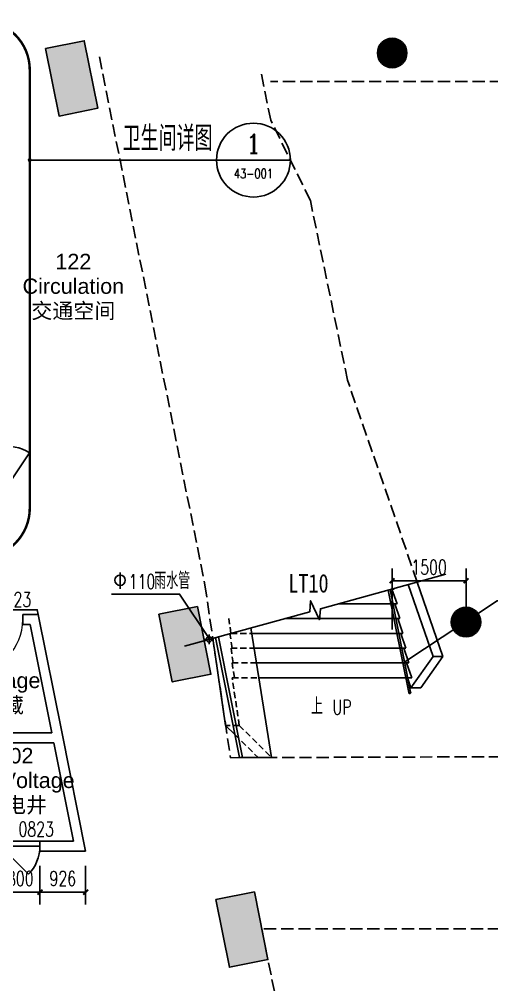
# Model space of a CAD drawing. Header units: inches. Extents: x -97096 to 280004, y -37912 to 97116.
# Drawn here: x -12070 to -2479, y 5089 to 24684 of the extents above; entities that cross this region are included whole.
import ezdxf
from ezdxf import colors
from ezdxf.entities.mleader import LeaderData, LeaderLine
from ezdxf.enums import TextEntityAlignment as Align
from ezdxf.math import Vec2, Vec3
from ezdxf.xclip import XClip

# ---------------------------------------------------------------- set-up
doc = ezdxf.new("R2010")
doc.units = ezdxf.units.IN
doc.header["$LTSCALE"] = 1000
doc.header["$MEASUREMENT"] = 0
doc.header["$XCLIPFRAME"] = 0
doc.linetypes.add('510I-02-CentralForum-00$0$HIDDEN2', pattern=[0.1875, 0.125, -0.0625])
doc.linetypes.add('DASH', pattern=[0.35, 0.25, -0.1])
for name, color, linetype in [('510I-02-CentralForum-00$0$PUB_HATCH', 8, 'Continuous'), ('A-DETL-NOTE', 1, 'Continuous'), ('COLUMN', 2, 'Continuous'), ('DIM_IDEN', 3, 'Continuous'), ('DIM_SYMB', 3, 'Continuous'), ('DOOR_FIRE', 4, 'Continuous'), ('DOOR_FIRE_TEXT', 7, 'Continuous'), ('PIPE', 3, 'Continuous'), ('PUB_DIM', 3, 'Continuous'), ('PUB_HATCH', 253, 'Continuous'), ('PUB_TEXT', 7, 'Continuous'), ('SPACE', 7, 'Continuous'), ('STAIR', 3, 'Continuous'), ('SURFACE', 6, 'Continuous'), ('SURFACE-INT', 62, 'Continuous'), ('WALL', 2, 'Continuous')]:
    doc.layers.add(name, color=color, linetype=linetype)
doc.styles.add('510p-01$0$Arial_2', font='arial.ttf', dxfattribs={"height": 6.392964071856287})
doc.styles.add('510p-01$0$Standard', font='gbenor.shx', dxfattribs={"bigfont": 'gbcbig.shx'})
doc.styles.add('_TCH_DIM', font='SIMPLEX', dxfattribs={"bigfont": 'GBCBIG'})
doc.styles.add('_TCH_DIM_T3', font='SIMPLEX', dxfattribs={"width": 0.7058823529411765, "bigfont": 'GBCBIG'})
doc.styles.add('_TCH_LABEL', font='COMPLEX', dxfattribs={"bigfont": 'GBCBIG'})
doc.styles.add('_TCH_WINDOW', font='SIMPLEX', dxfattribs={"bigfont": 'GBCBIG'})
doc.styles.add('DIMHT', font='', dxfattribs={"width": 0.8})
doc.styles.get('DIMHT').set_extended_font_data('SimHei')
doc.dimstyles.new('_TCH_ARCH&&100', dxfattribs={"dimtxt": 297.5, "dimasz": 100, "dimexe": 250, "dimexo": 300, "dimgap": 126.25, "dimtad": 1, "dimdec": 0, "dimzin": 0, "dimdsep": 46, "dimtxsty": '_TCH_DIM_T3', "dimblk": 'ARCHTICK', "dimcen": 0.09, "dimclrt": 7, "dimazin": 2, "dimtfac": 1, "dimtdec": 0, "dimtix": 1, "dimtmove": 2, "dimatfit": 3, "dimfxl": 1, "dimtolj": 1, "dimtzin": 0, "dimarcsym": 0})

# ---------------------------------------------------------------- blocks, each defined once
blk = doc.blocks.new('510p-01$0$_Dot')
at = {"color": 0, "linetype": 'ByBlock', "lineweight": -2}
blk.add_line((-0.5, 0), (-1, 0), dxfattribs=at)
at = {"color": 0, "linetype": 'ByBlock', "const_width": 0.5}
blk.add_lwpolyline([(-0.25, 0, 1), (0.25, 0, 1)], format="xyb", close=True, dxfattribs=at)
blk = doc.blocks.new('510p-01$0$material tag')
blk = doc.blocks.new('510I-02-CentralForum-00$0$_FZH')
blk.add_lwpolyline([(-0.5, -0.5), (0.5, -0.5), (0.5, 0.5), (-0.5, 0.5)], close=True)
at = {"layer": '510I-02-CentralForum-00$0$PUB_HATCH'}
blk.add_solid([(-0.5, -0.5), (0.5, -0.5), (-0.5, 0.5), (0.5, 0.5)], dxfattribs=at)
blk = doc.blocks.new('510I-02-CentralForum-00$0$entry stair')
at = {"layer": 'STAIR'}
for p, q in [((360592.7149467359, 21902.62442738297), (360919.4317457471, 21902.62556864087)), ((360592.7149467359, 21902.62442738297), (363437.2563407007, 7682.6381983465)), ((360653.9035884645, 21902.62464112166), (363498.4450252764, 7682.638197890123)), ((360919.4317457471, 21902.62556864087), (360977.0141658841, 21602.62354255597)), ((365033.9502280268, 14792.26198547301), (363615.722447429, 21898.72068091922)), ((365072.3169909132, 14804.39822073519), (363654.9489234978, 21906.54906358911)), ((360977.0141658841, 21602.62354255597), (363873.7923319271, 21602.6358885473)), ((361031.4749066516, 21602.67405726481), (361089.0622361161, 21302.64645378654)), ((363857.1040477891, 21302.35872892521), (363753.3501513739, 21602.63761476658)), ((363873.792331927, 21602.6358885473), (364207.8773408644, 19938.33408703492)), ((364026.7846019346, 21602.63588854731), (363873.7923319271, 21602.6358885473)), ((364006.7110186077, 21702.63588854731), (364026.7846019346, 21602.63588854731)), ((365206.7111211468, 21702.63537749726), (364006.7111213852, 21702.63537654359)), ((364026.7846019346, 21602.63588854731), (364087.0053516536, 21302.63588985098)), ((361089.0564273465, 21302.67671723562), (363857.1040477891, 21302.35872892521)), ((361143.5382724687, 21302.66779830027), (361201.1016982619, 21002.658860379)), ((363916.8753106733, 21002.63180402897), (363813.2174738188, 21302.632679502)), ((363916.8720651407, 21002.64119676732), (361201.1008096476, 21002.66349165728)), ((361255.5881611391, 21002.66127373744), (361313.1691689874, 20702.6321914174)), ((363976.8449311991, 20702.33080295704), (363873.0845181484, 21002.62854913853)), ((361313.1628726937, 20702.66499860957), (363976.8449311991, 20702.33080295704)), ((361367.6487347766, 20702.65550257731), (361425.2237079778, 20402.64648269062)), ((363932.9524881382, 20702.62173942708), (364036.6096361418, 20402.62285761021)), ((364876.6684504416, 18990.7939638869), (364071.3264790864, 20618.58563731535)), ((361425.2235363759, 20402.6473768659), (364036.5945385237, 20402.66655210637)), ((361479.7072203442, 20402.64511849452), (361537.2886100168, 20102.62615544254)), ((364096.5450056334, 20102.42098430775), (363992.8190242191, 20402.61908010624)), ((364096.5450056334, 20102.42098430775), (361537.2839665037, 20102.65034975236)), ((361591.7668988391, 20102.64280726481), (361649.354920692, 19802.59221830289)), ((364156.518624558, 19802.10841135167), (364052.6864382167, 20102.6138797202)), ((361649.3445130928, 19802.64644496587), (364156.518624558, 19802.10841135167)), ((361761.3731185031, 19502.77963910639), (361703.8323164269, 19802.63209082652)), ((364112.5648951073, 19802.57671932362), (364216.2115064402, 19502.60846285008)), ((364676.6686537098, 18990.79294526865), (364207.8773408643, 19938.33408703494)), ((364215.5099293728, 19504.63892797612), (361761.3731185031, 19502.77963910639)), ((361815.911220698, 19502.62386776973), (361873.4851921384, 19202.60426370377)), ((364276.1579792042, 19202.37432436131), (364172.4447960396, 19502.53537992619)), ((361873.4797217736, 19202.63276993013), (364276.1579792042, 19202.37432436131)), ((361927.9555631562, 19202.62425066996), (361927.9893393799, 19202.62424637843)), ((361927.9555631562, 19202.62425066996), (361985.5273616132, 18902.61553084631)), ((361928.0249927922, 19202.62392737437), (361927.9893393799, 19202.62424637843)), ((361928.0249927922, 19202.62392737437), (361928.1362924262, 19202.623922606)), ((361928.1362924262, 19202.623922606), (361928.1920751019, 19202.6242473321)), ((364335.9459216137, 18902.59912637852), (364232.2890437384, 19202.59722618245)), ((364335.5419550081, 18902.59564880513), (361985.5263587523, 18902.6207567908)), ((362040.0090863391, 18902.61741663981), (362097.5759032818, 18602.61625301129)), ((364395.8129795928, 18602.59495643757), (364292.1587695618, 18902.58533529423)), ((364676.6686537098, 18990.79294526865), (364876.6684504416, 18990.7939638869)), ((364806.4844305363, 18340.25985763341), (364676.6686537098, 18990.79294526865)), ((365006.4844305363, 18340.25985763341), (364876.6684504416, 18990.7939638869)), ((362097.5759032818, 18602.61625301129), (364395.7829913039, 18602.68174652241)), ((362209.6475556343, 18302.59734434357), (362152.0813519641, 18602.61058070231)), ((364352.0244224806, 18602.58523182057), (364455.7080177803, 18302.50980762623)), ((362209.6449721544, 18302.61080846178), (364455.7080177803, 18302.50980762623)), ((362321.7420375374, 18002.53677821418), (362264.1633832141, 18302.60569788981)), ((364411.8934179087, 18302.57545427464), (364515.7570151229, 18001.97907833241)), ((364503.468180134, 17910.80485018963), (364806.4844305363, 18340.25985763341)), ((365431.1755592366, 15340.46089557789), (364806.4844305363, 18340.25985763341)), ((364806.4844305363, 18340.25985763341), (365006.4844305363, 18340.25985763341)), ((365006.4844305363, 18340.25985763341), (365631.1750709553, 15340.46089557789)), ((364515.7570151229, 18001.97907833241), (362321.7283021074, 18002.60835987408)), ((362376.2063519641, 18002.59007288981), (362433.7747567509, 17702.59717885009)), ((364503.4682961245, 17910.80429319523), (364471.7570949931, 18002.58106903218)), ((364546.8298505087, 17702.57910780095), (364503.4682961245, 17910.80429319523)), ((364546.8298505087, 17702.57910780095), (362433.7737361502, 17702.60249727)), ((363831.2165372718, 9303.559665418863), (362488.6598752388, 17702.59657132539)), ((364508.7573511726, 17702.57952922636), (365098.7613003989, 14869.3415933051)), ((365098.7613003989, 14869.3415933051), (365431.1755592366, 15340.46089557789)), ((366519.7312232991, 12191.43355182789), (365431.1755592366, 15340.46089557789)), ((365631.1750709553, 15340.46089557789), (365431.1755592366, 15340.46089557789)), ((365631.1750709553, 15340.46089557789), (366719.7312232991, 12191.43355182789)), ((365204.676853015, 14702.67040733479), (362968.1833050982, 14702.67469269278)), ((366280.9049801086, 11967.76080182585), (365033.9502280268, 14792.26198547301)), ((366319.2711638756, 11979.89834886252), (365072.3169909132, 14804.39822073518)), ((365098.7613003989, 14869.3415933051), (365204.676853015, 14702.67040733479)), ((365130.1842079301, 14702.66460947178), (365320.8777595897, 14402.58531669758)), ((365320.8777595897, 14402.58531669758), (363016.1382553802, 14402.66619345956)), ((365264.9715513726, 14402.63915638112), (365455.5738484998, 14102.70293287419)), ((363064.0928949219, 14102.65963823191), (365455.5738484998, 14102.70293287419)), ((365399.7385517497, 14102.64518551014), (365590.3948617716, 13802.62396530293)), ((365590.3948617716, 13802.62396530293), (363112.0452090476, 13802.667630919)), ((365725.1448013921, 13502.65684131764), (365534.5008149882, 13802.65866808079)), ((365725.1351144452, 13502.67208484791), (363159.9988408954, 13502.66737987411)), ((365669.2726949592, 13502.65701822422), (365859.9166532893, 13202.65523533009)), ((363207.9538449002, 13202.65854454703), (365859.9098331471, 13202.66596750401)), ((365804.0489955087, 13202.64841179036), (365994.6879097958, 12902.65456632756)), ((365994.6879097958, 12902.65456632756), (363255.9063464296, 12902.66536482827)), ((365938.8163374205, 12902.65390257023), (366129.4598117087, 12602.65288180311)), ((363303.8597413467, 12602.66659603259), (366129.4598117087, 12602.65288180311)), ((366073.5876451869, 12602.65315298222), (366264.2333155967, 12302.64869226712)), ((363351.813919123, 12302.66292963213), (366264.2333155967, 12302.64869226711)), ((366208.3611403246, 12302.6489653983), (366393.0920115848, 12011.95215038441)), ((366519.7312232991, 12191.43355182789), (366393.0920115848, 12011.95215038441)), ((367368.859803082, 9735.033567191818), (366519.7312232991, 12191.43355182789)), ((366719.7312232991, 12191.43355182789), (366519.7312232991, 12191.43355182789)), ((367568.8598030821, 9735.033567191818), (366719.7312232991, 12191.43355182789)), ((366396.3078059693, 12002.64934591435), (363399.7672503213, 12002.6645594642)), ((366873.4707035305, 8999.626841848461), (366280.9049801086, 11967.76080182585)), ((366912.6966249228, 9007.458003379626), (366319.2711638756, 11979.89834886252)), ((366343.1316164274, 12002.64952043675), (366363.6955762644, 11970.28959325932)), ((366386.5281142135, 12002.64936403416), (366363.6955762644, 11970.28959325932)), ((366363.6955762644, 11970.28959325932), (366456.2139359255, 11702.64803365849)), ((366393.0920115848, 12011.95215038441), (366396.3078059693, 12002.64934591435)), ((366456.2139359255, 11702.64803365849), (363447.7211257326, 11702.6627846739)), ((366412.4156325002, 11702.64789299153), (366516.1199339128, 11402.64710360498)), ((366516.1199339128, 11402.64710360498), (363495.6749298016, 11402.66145620384)), ((366472.3215099116, 11402.64731172703), (366575.9778030057, 11102.78540281437)), ((363156.3068034111, 8333.750997204828), (362736.0915672664, 11187.79141695533)), ((363543.6310921406, 11102.64537428249), (366575.9778030057, 11102.78540281437)), ((366532.1801500442, 11102.78338031443), (366635.8600316565, 10802.85313657902)), ((363591.5881387496, 10802.62376032435), (366635.8600316565, 10802.85313657902)), ((366695.8412261553, 10502.6347740709), (366592.0628538836, 10802.84983660026)), ((366695.8412261553, 10502.6347740709), (363639.3700836491, 10503.69759117084)), ((366652.0428061624, 10502.63496784352), (366755.7527439733, 10202.6178732314)), ((363687.4888503909, 10202.66424820378), (366755.7527439733, 10202.6178732314)), ((366711.9493944187, 10202.63232998036), (366815.3396136835, 9903.540132670387)), ((366815.3396136835, 9903.540132670387), (363735.2989211239, 9903.562122468233)), ((366771.5411535044, 9903.540445367322), (366875.2459557995, 9603.538206779573)), ((363783.2525547635, 9603.561860213325), (366875.2459557995, 9603.538206779576)), ((366831.447487845, 9603.538541833386), (366935.1502805111, 9303.542116887558)), ((366918.8598031567, 9097.264035941818), (367368.8598031567, 9735.033567191818)), ((367118.8598031567, 9097.264035941818), (367568.8598031567, 9735.033567191818)), ((367568.8598031567, 9735.033567191818), (367368.8598031567, 9735.033567191818)), ((366935.1502805111, 9303.542116887555), (363831.2056964034, 9303.564675931859)), ((364090.3031847807, 7682.6381983465), (363831.2165372718, 9303.559665418863)), ((366847.5533575581, 9303.542750598648), (366918.8598031567, 9097.264035941818)), ((367118.8598031567, 9097.264035941818), (366918.8598031567, 9097.264035941818)), ((363156.3068034111, 8333.750997204828), (363344.2276134896, 8147.692854486446)), ((364090.3031847807, 7682.6381983465), (363437.2563407007, 7682.6381983465))]:
    blk.add_line(p, q, dxfattribs=at)
at = {"layer": 'STAIR', "linetype": '510I-02-CentralForum-00$0$HIDDEN2'}
for p, q in [((363287.2288748134, 9903.560139212943), (363243.190106508, 10202.66512093226)), ((363243.190106508, 10202.66512093226), (363687.4993277922, 10202.66151400703)), ((363309.9773660891, 9603.559788447204), (363265.8066656525, 9903.560834230051)), ((363265.8066656525, 9903.560834230051), (363735.3097205351, 9903.55737294757)), ((363288.5551561633, 9603.560488660278), (363783.2625948677, 9603.561860136517)), ((363332.7253829594, 9303.556905223151), (363288.5551561633, 9603.560488660278)), ((363289.8824600349, 9303.55638307484), (363831.2165372718, 9303.559665418863)), ((363432.6719581856, 8333.750997204828), (363289.8824600349, 9303.55638307484)), ((363432.6719581856, 8333.750997204828), (363156.3068034111, 8333.750997204828)), ((363432.6719581856, 8333.750997204828), (364090.3031847807, 7682.6381983465)), ((363344.2276134896, 8147.692854486446), (363813.9380300062, 7682.6381983465))]:
    blk.add_line(p, q, dxfattribs=at)
for points in [[(362930.5226912722, 14702.68977456699), (362488.6598752388, 17702.59657132539)], [(362946.1336101991, 14402.66816578186), (362901.9628938314, 14702.66931976594), (362968.1882950952, 14702.64347502946)], [(362968.882112534, 14102.66773990398), (362924.7113980375, 14402.66888117936), (363016.1530781656, 14402.63628576638)], [(362991.6305089032, 13802.66803372928), (362947.4598731715, 14102.66864004598), (363064.1016974559, 14102.66739270767)], [(363014.379024609, 13502.66751703837), (362970.2083715652, 13802.6682409364), (363112.0553727709, 13802.66686891142)], [(363037.1275139338, 13202.66717952327), (362992.9568927625, 13502.66768694772), (363160.0088431466, 13502.66636197743)], [(363059.8760856297, 12902.66628255589), (363015.7053826596, 13202.66734554604), (363207.962717931, 13202.66585554042)], [(363082.6244844277, 12602.66655988519), (363038.4538451486, 12902.66719029564), (363255.9211661307, 12902.63547234615)], [(363105.373051209, 12302.66569629686), (363061.2023537239, 12602.66672203389), (363303.8600147984, 12602.66488530613)], [(363128.1215289399, 12002.66543752554), (363083.9508097369, 12302.6666107678), (363351.813919123, 12302.66292963213)], [(363150.8698933079, 11702.6659486994), (363106.6992869311, 12002.66635564149), (363399.7773856249, 12002.66397034907)], [(363173.6184745437, 11402.65140307558), (363129.447760808, 11702.6661230459), (363447.7310471762, 11702.66353266069)], [(363196.3663420358, 11102.66887282118), (363152.1962314191, 11402.66591263215), (363495.6845047645, 11402.64954585752)], [(363219.1154072694, 10802.66462381638), (363174.9447236846, 11102.66555510916), (363543.6266672508, 11102.67305660798)], [(363241.8638689324, 10502.66447417618), (363197.6931642018, 10802.66554912298), (363591.590435341, 10802.60939273734)], [(363264.6123272443, 10202.66434729607), (363220.4416488296, 10502.66524347822), (363639.5456754175, 10502.66189428651)]]:
    blk.add_lwpolyline(points, dxfattribs=at)
at = {"layer": 'STAIR'}
for centre, radius, start, end in [((363635.3356854633, 21902.63487225416), 19.99999999994659, 11.28617747998987, 191.2861774799899), ((366893.0836642266, 9003.542422614042), 20.0000000000536, 191.290236425767, 11.29023642586925)]:
    blk.add_arc(centre, radius, start, end, dxfattribs=at)
at = {"layer": 'Defpoints', "xscale": 799.9999999999967, "yscale": 1399.999999999999, "zscale": 1399.999999999998, "rotation": 168.6900675259799}
blk.add_blockref('510I-02-CentralForum-00$0$_FZH', (382042.9235382483, 21467.78482078001), dxfattribs=at)
blk = doc.blocks.new('PIPE-110')
for p, q in [((86987.5, -205523.5), (87187.5, -205523.5)), ((87087.5, -205623.5), (87087.5, -205423.5))]:
    blk.add_line(p, q)
blk.add_circle((87087.5, -205523.5), 55)
blk = doc.blocks.new('PIPE-12F')
at = {"layer": 'DIM_SYMB'}
blk.add_lwpolyline([(31736.62540410386, -232695.9301454262), (33119.7819958252, -232695.9301454262), (33735.20410569404, -233615.4012271704)], dxfattribs=at)
blk.add_lwpolyline([(33735.20410569404, -233615.4012271704, 1), (33735.20410569404, -233615.4012271704, 1)], format="xyb", close=True, dxfattribs=at)
at = {"layer": 'PUB_TEXT'}
blk.add_line((31911.62540410386, -232258.4301454262), (31911.62540410386, -232590.9301454262), dxfattribs=at)
blk.add_circle((31911.62540410386, -232415.9301454262), 105, dxfattribs=at)
at = {"layer": 'PIPE', "xscale": -1}
blk.add_blockref('PIPE-110', (120805.3516016289, -28091.90122717046), dxfattribs=at)
at = {"layer": 'PUB_TEXT', "style": '_TCH_DIM', "width": 0.7058823529411765}
blk.add_text('110', height=297.5, dxfattribs=at).set_placement((32086.62540410386, -232590.9301454262))
at = {"layer": 'PUB_TEXT', "style": '_TCH_DIM'}
blk.add_text('雨水管', height=337.5886524822695, dxfattribs=at).set_placement((32606.62540410386, -232590.9301454262))
blk = doc.blocks.new('_ArchTick')
at = {"color": 0, "linetype": 'ByBlock', "const_width": 0.4}
blk.add_lwpolyline([(-0.5, -0.5), (0.5, 0.5)], dxfattribs=at)
blk = doc.blocks.new('*D202')
at = {"layer": 'Defpoints', "color": 0, "transparency": 16777216}
for p in [(-12450.00000000075, 7799.99999952315), (-11650.00000000067, 7799.999999523136), (-11650.00000000067, 6967.354091724403)]:
    blk.add_point(p, dxfattribs=at)
at = {"layer": 'PUB_DIM', "color": 0, "lineweight": -2, "transparency": 16777216}
for p, q in [((-12450.00000000075, 7499.99999952315), (-12450.00000000075, 6717.354091724403)), ((-11650.00000000067, 7499.999999523136), (-11650.00000000067, 6717.354091724403)), ((-12450.00000000075, 6967.354091724403), (-11650.00000000067, 6967.354091724403))]:
    blk.add_line(p, q, dxfattribs=at)
at = {"layer": 'PUB_DIM', "color": 0, "lineweight": -2, "transparency": 16777216, "xscale": 100, "yscale": 100, "zscale": 100, "rotation": 180}
blk.add_blockref('_ArchTick', (-12450.00000000075, 6967.354091724403), dxfattribs=at)
at = {"layer": 'PUB_DIM', "color": 0, "lineweight": -2, "transparency": 16777216, "xscale": 100, "yscale": 100, "zscale": 100}
blk.add_blockref('_ArchTick', (-11650.00000000067, 6967.354091724403), dxfattribs=at)
at = {"layer": 'PUB_DIM', "color": 7, "transparency": 16777216, "insert": (-12050.00000000071, 7242.354091724403), "char_height": 297.5, "attachment_point": 5, "style": '_TCH_DIM_T3'}
blk.add_mtext('\\A1;800', dxfattribs=at)
blk = doc.blocks.new('*D203')
at = {"layer": 'Defpoints', "color": 0, "transparency": 16777216}
for p in [(-11650.00000000067, 7799.999999523136), (-10724.35945711691, 7799.99999952312), (-10724.35945711691, 6967.354091724388)]:
    blk.add_point(p, dxfattribs=at)
at = {"layer": 'PUB_DIM', "color": 0, "lineweight": -2, "transparency": 16777216}
for p, q in [((-11650.00000000067, 7499.999999523136), (-11650.00000000067, 6717.354091724388)), ((-10724.35945711691, 7499.99999952312), (-10724.35945711691, 6717.354091724388)), ((-11650.00000000067, 6967.354091724388), (-10724.35945711691, 6967.354091724388))]:
    blk.add_line(p, q, dxfattribs=at)
at = {"layer": 'PUB_DIM', "color": 0, "lineweight": -2, "transparency": 16777216, "xscale": 100, "yscale": 100, "zscale": 100, "rotation": 180}
blk.add_blockref('_ArchTick', (-11650.00000000067, 6967.354091724388), dxfattribs=at)
at = {"layer": 'PUB_DIM', "color": 0, "lineweight": -2, "transparency": 16777216, "xscale": 100, "yscale": 100, "zscale": 100}
blk.add_blockref('_ArchTick', (-10724.35945711691, 6967.354091724388), dxfattribs=at)
at = {"layer": 'PUB_DIM', "color": 7, "transparency": 16777216, "insert": (-11187.17972855879, 7242.354091724388), "char_height": 297.5, "attachment_point": 5, "style": '_TCH_DIM_T3'}
blk.add_mtext('\\A1;926', dxfattribs=at)
blk = doc.blocks.new('*D506')
at = {"layer": 'Defpoints', "color": 0, "transparency": 16777216}
for p in [(-3000.004676759244, 13287.96310859074), (-4499.999999939088, 11999.99999853736), (-3000.004676759244, 12000)]:
    blk.add_point(p, dxfattribs=at)
at = {"layer": 'PUB_DIM', "color": 0, "lineweight": -2, "transparency": 16777216}
for p, q in [((-4499.999999939088, 12299.99999853736), (-4499.999999939088, 13537.96310859074)), ((-3000.004676759244, 12300), (-3000.004676759244, 13537.96310859074)), ((-4499.999999939088, 13287.96310859074), (-3000.004676759244, 13287.96310859074))]:
    blk.add_line(p, q, dxfattribs=at)
at = {"layer": 'PUB_DIM', "color": 0, "lineweight": -2, "transparency": 16777216, "xscale": 100, "yscale": 100, "zscale": 100, "rotation": 180}
blk.add_blockref('_ArchTick', (-4499.999999939088, 13287.96310859074), dxfattribs=at)
at = {"layer": 'PUB_DIM', "color": 0, "lineweight": -2, "transparency": 16777216, "xscale": 100, "yscale": 100, "zscale": 100}
blk.add_blockref('_ArchTick', (-3000.004676759244, 13287.96310859074), dxfattribs=at)
at = {"layer": 'PUB_DIM', "color": 7, "transparency": 16777216, "insert": (-3750.002338349166, 13562.96310859074), "char_height": 297.5, "attachment_point": 5, "style": '_TCH_DIM_T3'}
blk.add_mtext('\\A1;1500', dxfattribs=at)
blk = doc.blocks.new('_YZH')
blk.add_circle((0, 0), 0.5)
at = {"layer": 'PUB_HATCH', "const_width": 0.5}
blk.add_lwpolyline([(-0.25, 0, 1), (0.25, 0, 1)], format="xyb", close=True, dxfattribs=at)
blk = doc.blocks.new('_FZH')
blk.add_lwpolyline([(-0.5, -0.5), (0.5, -0.5), (0.5, 0.5), (-0.5, 0.5)], close=True)
at = {"layer": 'PUB_HATCH'}
blk.add_solid([(-0.5, -0.5), (0.5, -0.5), (-0.5, 0.5), (0.5, 0.5)], dxfattribs=at)
blk = doc.blocks.new('$DorLib2D$00000114')
at = {"color": 0}
blk.add_line((0.4999999999999964, 3.552713678800501e-15), (-0.2071067811864751, 0.7071067811864857), dxfattribs=at)
blk.add_arc((0.5000000000013856, -1.154631945610163e-12), 1.000000000001696, 135, 180, dxfattribs=at)
blk = doc.blocks.new('$DorLib2D$00000001')
for p, q in [((0.45, 0.9750000000000001), (0.5000000000000002, 0.9750000000000001)), ((0.45, 0), (0.45, 0.9750000000000001)), ((0.5, 0), (0.5, 0.9750000000000001)), ((0.5, 0), (0.45, 0))]:
    blk.add_line(p, q)
at = {"lineweight": 13}
blk.add_arc((0.475, 0), 0.975, 91.4692835813538, 180, dxfattribs=at)

msp = doc.modelspace()

# ---------------------------------------------------------------- linework, layer by layer
at = {"layer": 'DIM_IDEN'}
for p, q in [((-11832.85328349378, 21826.5019532013), (-8943.13073460129, 21826.5019532013)), ((-8943.13073460129, 21826.5019532013), (-8066.241313291481, 21826.5019532013)), ((-6566.241313291481, 21826.5019532013), (-8066.241313291481, 21826.5019532013))]:
    msp.add_line(p, q, dxfattribs=at)
for centre, radius in [((-7316.241313291481, 21826.5019532013), 750), ((-11857.85328349378, 21826.5019532013), 25)]:
    msp.add_circle(centre, radius, dxfattribs=at)
at = {"layer": 'DIM_SYMB'}
msp.add_lwpolyline([(-8719.381174243812, 11959.15995389123), (-6173.914932112031, 12660.36119487126), (-6155.997416832905, 12883.11909184097), (-5973.056648267901, 12497.86960955107), (-5956.994841260958, 12720.11631335631), (-3411.528599129176, 13421.31755433635)], dxfattribs=at)
msp.add_lwpolyline([(-5769.587581606174, 11026.7786875167, 0, 0, 0), (-6037.70494862863, 12401.08008182866, 80.00000000000001, 0, 0), (-6095.150006476069, 12695.52883004964, 0, 0, 0)], format="xyseb", dxfattribs=at)
at = {"layer": 'DOOR_FIRE'}
for p, q in [((-11650.00000000067, 7999.999998537631), (-12450.00000000074, 7999.999998537631)), ((-12450.00000000071, 7899.999998537627, 100), (-11650.00000000071, 7899.999998537627, 100))]:
    msp.add_line(p, q, dxfattribs=at)
at = {"layer": 'PUB_DIM', "linetype": 'DASH', "const_width": 50}
msp.add_lwpolyline([(-20453.96216496732, 24659.0849676975), (-12857.85328349378, 24659.0849676975, -0.414213562373095), (-11857.85328349378, 23659.0849676975), (-11857.85328349378, 14757.92371798167, -0.414213562373095), (-12857.85328349378, 13757.92371798167), (-20453.96216496732, 13757.92371798167, -0.414213562373095), (-21453.96216496732, 14757.92371798167), (-21453.96216496732, 23659.0849676975, -0.414213562373095)], format="xyb", close=True, dxfattribs=at)
at = {"layer": 'SURFACE', "linetype": 'DASH'}
for points in [[(-10444.29673765662, 23919.98573109276), (-8300.92011712554, 13205.15272041924), (-7784.414106431557, 9697.119443636338), (7596.008609967816, 9750.004769892466), (10330.00550377369, 23420.00085353851), (-6971.101954088241, 23419.99851318962)], [(-3989.981893831922, 13261.97064908929), (-5405.836613462001, 17357.82219931252), (-6160.343233988315, 21008.1552672065), (-6965.68520532611, 22635.94694086678), (-7163.219352469474, 23619.984846083)], [(6625.209905326577, -468.9744729923259), (5839.908158568454, -316.3272766910959), (7145.290598914444, 6222.812219587183), (-7145.289996880714, 6222.809204389678), (-5839.908158446626, -316.3272766910959), (-6625.209905204749, -468.9744729923259)]]:
    msp.add_lwpolyline(points, dxfattribs=at)
at = {"layer": 'SURFACE-INT'}
msp.add_lwpolyline([(-11684.33355758826, 12599.99999853737), (-11704.33355758825, 12699.99999853736), (-18799.93398278952, 12699.99999853736), (-18799.93398278952, 12449.99999904633)], dxfattribs=at)
at = {"layer": 'WALL'}
for p, q in [((-11684.33355758828, 12599.99999853737), (-11999.99999993913, 12599.99999853737)), ((-11999.99999993913, 12599.99999853737), (-11999.99999993913, 12399.99999853736)), ((-11208.25588029107, 10219.61161205129), (-11684.33355758828, 12599.99999853737)), ((-11999.99999993913, 12399.99999853736), (-11848.294338132, 12399.99999853737)), ((-11408.29433813201, 10199.99999853747), (-11848.294338132, 12399.99999853737)), ((-13199.99999993943, 10199.99999853747), (-11408.29433813201, 10199.99999853747)), ((-10724.33355758832, 7799.999998537627), (-11208.25588029104, 10219.61161205129)), ((-13199.99999993941, 9999.99999853747), (-11368.294338132, 9999.99999853747)), ((-10968.29433813203, 7999.99999853763), (-11368.294338132, 9999.99999853747)), ((-10968.29433813203, 7999.99999853763), (-11650.00000000071, 7999.999998537633)), ((-11650.00000000071, 7999.999998537633), (-11650.00000000071, 7799.999998537629)), ((-11650.00000000071, 7799.999998537629), (-10724.33355758832, 7799.999998537627))]:
    msp.add_line(p, q, dxfattribs=at)

# ---------------------------------------------------------------- block references
at = {"layer": 'A-DETL-NOTE'}
ref = msp.add_blockref('510p-01$0$material tag', (-191353.031828581, -56063.94882300729), dxfattribs=dict(at, xscale=3.125, yscale=3.125, zscale=3.125))
ref.add_attrib('ROOM_TAG', '122', dxfattribs={"layer": '0', "height": 312.5, "style": '510p-01$0$Arial_2'}).set_placement((-10973.39005839694, 19768.24866387015), align=Align.MIDDLE_CENTER)
ref.add_attrib('NAME_ENG', 'Circulation', dxfattribs={"layer": '0', "height": 312.5, "style": '510p-01$0$Arial_2'}).set_placement((-10973.39005839694, 19268.24866387015), align=Align.MIDDLE_CENTER)
ref.add_attrib('NAME_CN', '交通空间', dxfattribs={"layer": '0', "height": 312.5, "style": '510p-01$0$Arial_2'}).set_placement((-10973.39005839694, 18768.24866387015), align=Align.MIDDLE_CENTER)
ref = msp.add_blockref('510p-01$0$material tag', (-192785.2339289809, -64066.25389976054), dxfattribs=dict(at, xscale=3.125, yscale=3.125, zscale=3.125))
ref.add_attrib('NAME_ENG', 'Storage', dxfattribs={"layer": '0', "height": 312.5, "style": '510p-01$0$Arial_2'}).set_placement((-12405.59215873721, 11265.9435871169), align=Align.MIDDLE_CENTER)
ref.add_attrib('NAME_CN', '储藏', dxfattribs={"layer": '0', "height": 312.5, "style": '510p-01$0$Arial_2'}).set_placement((-12405.59215873721, 10765.9435871169), align=Align.MIDDLE_CENTER)
ref = msp.add_blockref('510p-01$0$material tag', (-192527.2525216924, -66094.69676369429), dxfattribs=dict(at, xscale=3.125, yscale=3.125, zscale=3.125))
ref.add_attrib('ROOM_TAG', '102', dxfattribs={"layer": '0', "height": 312.5, "style": '510p-01$0$Arial_2'}).set_placement((-12147.61075144875, 9737.500723183155), align=Align.MIDDLE_CENTER)
ref.add_attrib('NAME_ENG', 'Low Voltage', dxfattribs={"layer": '0', "height": 312.5, "style": '510p-01$0$Arial_2'}).set_placement((-12147.61075144875, 9237.500723183155), align=Align.MIDDLE_CENTER)
ref.add_attrib('NAME_CN', '弱电井', dxfattribs={"layer": '0', "height": 312.5, "style": '510p-01$0$Arial_2'}).set_placement((-12147.61075144875, 8737.500723183155), align=Align.MIDDLE_CENTER)
at = {"layer": 'COLUMN', "xscale": 600, "yscale": 600, "zscale": 600}
for p in [(-4499.999999939093, 23999.99999853739), (-3000.004676759243, 12449.99999853736)]:
    msp.add_blockref('_YZH', p, dxfattribs=at)
at = {"layer": 'COLUMN', "xscale": 1399.999999999997, "yscale": 800.0000000000042, "zscale": 800.0000000000042, "rotation": 281.3099324740201}
for p in [(-11005.92184523414, 23485.14676744724), (-8708.882629976295, 11999.99999853738), (-7550.472085803442, 6207.959983055223)]:
    msp.add_blockref('_FZH', p, dxfattribs=at)
at = {"layer": 'DOOR_FIRE', "xscale": -800, "yscale": -800, "zscale": 200, "rotation": 101.3099324740203}
msp.add_blockref('$DorLib2D$00000114', (-12388.29433813204, 15609.90194989681), dxfattribs=at)
at = {"layer": 'DOOR_FIRE', "zscale": 200}
for name, p, xscale, yscale in [('$DorLib2D$00000001', (-12549.99999993911, 12499.99999853736), -1100, -1100), ('$DorLib2D$00000114', (-12050.00000000071, 7899.999998537627), -800, -800)]:
    msp.add_blockref(name, p, dxfattribs=dict(at, xscale=xscale, yscale=yscale))
at = {"layer": 'PIPE'}
msp.add_blockref('PIPE-12F', (-41936.38350665569, 245713.4592933655), dxfattribs=at)
at = {"layer": 'STAIR'}
ref = msp.add_blockref('510I-02-CentralForum-00$0$entry stair', (-371037.0114172207, 2017.361357395526), dxfattribs=at)
XClip(ref).set_block_clipping_path([(367047.02952960716, 11244.60927370484), (368478.8021665889, 11244.60927370484), (368478.8021665889, 7060.294827228419), (362486.0976446488, 7060.294827228419), (362486.0976446487, 10101.14563297169), (362896.0840857894, 10101.14563297169)])

# ---------------------------------------------------------------- texts
at = {"layer": 'DOOR_FIRE_TEXT', "style": '_TCH_WINDOW', "width": 0.7058823529411765}
for s, p in [('1123', (-12547.12359608509, 12758.65951085219)), ('0823', (-12087.12765957518, 8099.999998537627))]:
    msp.add_text(s, height=297.5, dxfattribs=at).set_placement(p)
at = {"layer": 'PUB_TEXT', "style": '_TCH_DIM'}
for s, height, p in [('卫生间详图', 506.3829787234042, (-9971.879611163822, 22011.92748511619)), ('上', 337.5886524822695, (-6147.354151785101, 10573.72162563935))]:
    msp.add_text(s, height=height, dxfattribs=at).set_placement(p)
at = {"layer": 'PUB_TEXT', "style": '_TCH_LABEL'}
for s, height, width, p, p2 in [('1', 385.9168269274186, 1.805480072463773, (-7465.548129144175, 21966.1304536134), (-7166.934497438787, 21966.1304536134)), ('43-001', 187.8176651283923, 0.7773669240146289, (-7716.012091169905, 21459.98201770958), (-6916.470535413056, 21459.98201770958))]:
    msp.add_text(s, height=height, dxfattribs=dict(at, width=width)).set_placement(p, p2, align=Align.FIT)
at = {"layer": 'PUB_TEXT', "style": '_TCH_DIM', "width": 0.7058823529411765}
msp.add_text('UP', height=297.5, dxfattribs=at).set_placement((-5711.609470934037, 10573.72162563935))
at = {"layer": 'SPACE', "style": 'DIMHT', "width": 0.8}
msp.add_text('LT10', height=375.5274261603375, dxfattribs=at).set_placement((-6608.191860563589, 13049.7471721475))

# ---------------------------------------------------------------- dimensions: what is measured, and where the dimension line sits
at = {"layer": 'PUB_DIM'}
for p1, p2, distance, picture, middle in [((-4499.999999939088, 11999.99999853736), (-3000.004676759244, 12000), 1287.9631085907404, '*D506', (-3750.002338349166, 13562.96310859074)), ((-12450.00000000075, 7799.99999952315), (-11650.00000000067, 7799.999999523136), -832.6459077987329, '*D202', (-12050.00000000071, 7242.354091724403)), ((-11650.00000000067, 7799.999999523136), (-10724.35945711691, 7799.99999952312), -832.6459077987319, '*D203', (-11187.17972855879, 7242.354091724388))]:
    dim = msp.add_aligned_dim(p1=p1, p2=p2, distance=distance, dimstyle='_TCH_ARCH&&100', dxfattribs=at)
    dim.commit()
    dim.dimension.update_dxf_attribs({"geometry": picture, "text_midpoint": middle})

# ---------------------------------------------------------------- leaders
at = {"layer": 'A-DETL-NOTE'}
ml = msp.add_multileader_mtext('Standard', dxfattribs=at)
ml.set_content('', color=256, style='510p-01$0$Standard')
ml.set_leader_properties()
ml.set_arrow_properties(name='510p-01$0$_Dot')
ml.build(insert=Vec2(0, 0))
ml.multileader.update_dxf_attribs({"text_right_attachment_type": 6, "dogleg_length": 0.36, "arrow_head_size": 36, "scale": 200})
ctx = ml.context
ctx.base_point, ctx.scale, ctx.char_height, ctx.arrow_head_size, ctx.landing_gap_size, ctx.plane_origin = Vec3(-1539.602922378661, 12879.12395807868), 200, 36, 36, 18, Vec3(-3179.329732059123, 12100.83176991111)
ctx.right_attachment = 6
notes = []
notes.append((ctx, [(0, (1, 1, 0), (-2371.196157692553, 12879.12395807868), (1, 0), 831.5932353138924, [(0, [(-4249.443824230315, 11637.20092245704)], 0, [])])]))
ctx.mtext.insert, ctx.mtext.text_direction, ctx.mtext.rotation, ctx.mtext.flow_direction = Vec3(-1521.602922378661, 12861.12395807868), Vec3(-1, 0), 3.141592653589793, 5
for ctx, leaders in notes:
    for number, flags, end, landing, length, lines in leaders:
        leader = LeaderData()
        leader.index, (leader.has_last_leader_line, leader.has_dogleg_vector, leader.attachment_direction) = number, flags
        leader.last_leader_point, leader.dogleg_vector, leader.dogleg_length = Vec3(end), Vec3(landing), length
        for number, points, colour, breaks in lines:
            line = LeaderLine()
            line.index, line.vertices, line.color, line.breaks = number, Vec3.list(points), colors.encode_raw_color(colour), breaks
            leader.lines.append(line)
        ctx.leaders.append(leader)

doc.saveas('drawing.dxf')
